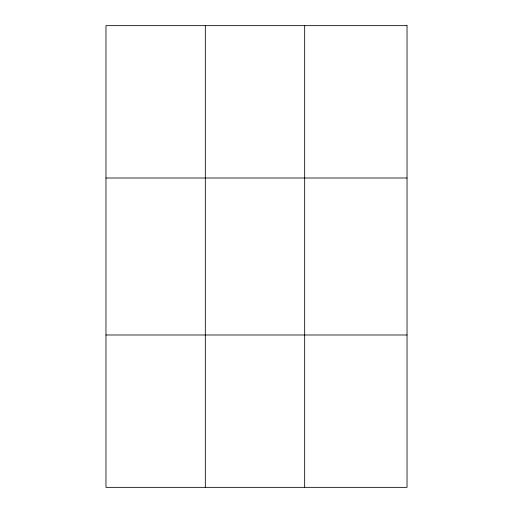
<?xml version="1.0" encoding="UTF-8"?>
<svg xmlns="http://www.w3.org/2000/svg" width="513" height="513" viewBox="0 0 513 513"><rect width="100%" height="100%" fill="white"/><g stroke="black" fill="none" stroke-linecap="round" stroke-linejoin="round"><path stroke-width="0.77" d="M205.322 25.65L205.322 487.35M304.671 25.65L304.671 487.35M105.967 178.011L407.033 178.011M105.967 334.989L407.033 334.989M407.033 25.65L407.033 487.35L105.967 487.35L105.967 25.65L407.033 25.65"/></g></svg>
